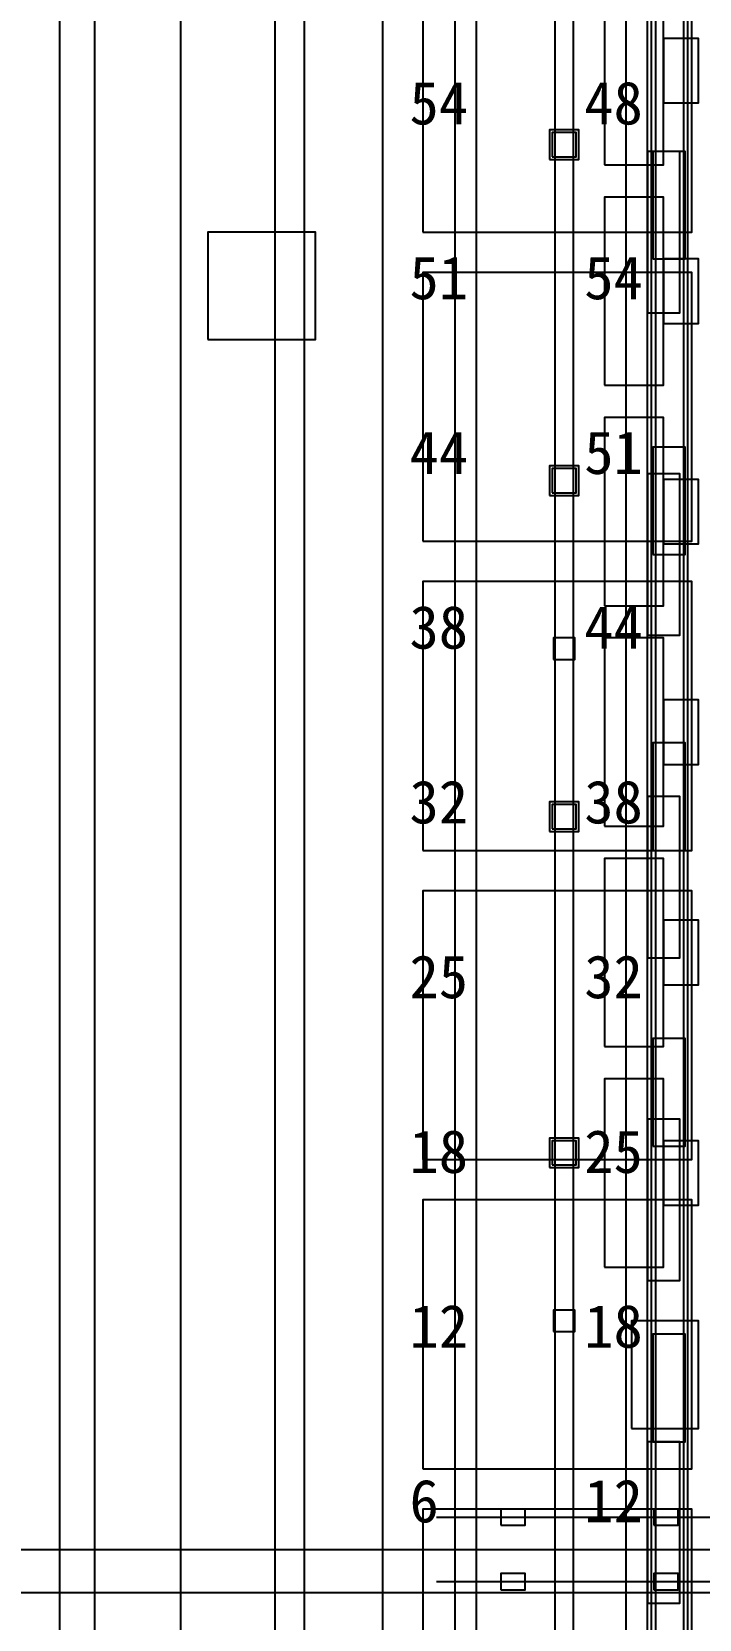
# Model space of a CAD drawing. Header units: metres. Extents: x -1640 to 1560, y -268 to 2338.
# Drawn here: x 3.5 to 28.3, y 963.4 to 1022.5 of the extents above; entities that cross this region are included whole.
import ezdxf

# ---------------------------------------------------------------- set-up
doc = ezdxf.new("R2010")
doc.units = ezdxf.units.M
for name, color, linetype in [('1F_PUMP', 2, 'Continuous'), ('1F_STRUCT_COLUMN', 8, 'Continuous'), ('1F_ZONE', 3, 'Continuous'), ('2F_CSF_LATERAL_RACK_CONCEPT', 9, 'Continuous'), ('2F_RFG', 5, 'Continuous'), ('2F_STRUCT_COLUMN', 8, 'Continuous'), ('2F_ZONE', 3, 'Continuous'), ('3F_CLEANROOM_OVERHEAD_PIPE_DUCT_CONCEPT', 9, 'Continuous'), ('3F_DIFF', 4, 'Continuous'), ('3F_EHS_EGRESS_DIST_M', 2, 'Continuous'), ('3F_OHT', 9, 'Continuous'), ('3F_OHTV', 1, 'Continuous'), ('3F_STK', 3, 'Continuous'), ('3F_STRUCT_COLUMN', 8, 'Continuous'), ('3F_ZONE', 3, 'Continuous'), ('4F_FFU', 1, 'Continuous'), ('4F_STRUCT_PLENUM_TRUSS_CONCEPT', 9, 'Continuous'), ('4F_ZONE', 3, 'Continuous'), ('5F_PUMP', 2, 'Continuous'), ('5F_STRUCT_COLUMN', 8, 'Continuous'), ('5F_ZONE', 3, 'Continuous'), ('6F_CSF_LATERAL_RACK_CONCEPT', 9, 'Continuous'), ('6F_RFG', 5, 'Continuous'), ('6F_STRUCT_COLUMN', 8, 'Continuous'), ('6F_ZONE', 3, 'Continuous'), ('7F_CLEANROOM_OVERHEAD_PIPE_DUCT_CONCEPT', 9, 'Continuous'), ('7F_DIFF', 4, 'Continuous'), ('7F_EHS_EGRESS_DIST_M', 2, 'Continuous'), ('7F_OHT', 9, 'Continuous'), ('7F_OHTV', 1, 'Continuous'), ('7F_STK', 3, 'Continuous'), ('7F_STRUCT_COLUMN', 8, 'Continuous'), ('7F_ZONE', 3, 'Continuous'), ('8F_FFU', 1, 'Continuous'), ('8F_STRUCT_PLENUM_TRUSS_CONCEPT', 9, 'Continuous'), ('8F_ZONE', 3, 'Continuous'), ('_SUPPORT', 4, 'Continuous'), ('UTIL_CHW.R_CONCEPT', 2, 'Continuous'), ('UTIL_CHW.S_CONCEPT', 1, 'Continuous'), ('UTIL_ELEC.LV_CONCEPT', 2, 'Continuous'), ('UTIL_GAS.BULK_CONCEPT', 2, 'Continuous'), ('UTIL_PCW.R_CONCEPT', 1, 'Continuous'), ('UTIL_PCW.S_CONCEPT', 6, 'Continuous'), ('UTIL_UPW.R_CONCEPT', 2, 'Continuous'), ('UTIL_UPW.S_CONCEPT', 1, 'Continuous')]:
    doc.layers.add(name, color=color, linetype=linetype)

msp = doc.modelspace()

# ---------------------------------------------------------------- linework, layer by layer
at = {"layer": '1F_PUMP'}
for points in [[(26.55, 1014), (27.75, 1014), (27.75, 1018), (26.55, 1018)], [(26.55, 1003), (27.75, 1003), (27.75, 1007), (26.55, 1007)], [(26.55, 992), (27.75, 992), (27.75, 996), (26.55, 996)], [(26.55, 981), (27.75, 981), (27.75, 985), (26.55, 985)], [(26.55, 970), (27.75, 970), (27.75, 974), (26.55, 974)]]:
    msp.add_lwpolyline(points, close=True, dxfattribs=at)
at = {"layer": '1F_STRUCT_COLUMN'}
for points in [[(22.7, 1017.7), (23.8, 1017.7), (23.8, 1018.8), (22.7, 1018.8)], [(22.7, 1005.2), (23.8, 1005.2), (23.8, 1006.3), (22.7, 1006.3)], [(22.7, 992.7), (23.8, 992.7), (23.8, 993.8), (22.7, 993.8)], [(22.7, 980.2), (23.8, 980.2), (23.8, 981.3), (22.7, 981.3)]]:
    msp.add_lwpolyline(points, close=True, dxfattribs=at)
at = {"layer": '1F_ZONE'}
msp.add_lwpolyline([(16.5, 887), (290, 887), (290, 1045), (16.5, 1045)], close=True, dxfattribs=at)
at = {"layer": '2F_CSF_LATERAL_RACK_CONCEPT'}
msp.add_lwpolyline([(25.55, 891), (26.35, 891), (26.35, 1041), (25.55, 1041)], close=True, dxfattribs=at)
at = {"layer": '2F_RFG'}
for points in [[(26.35, 1012), (27.55, 1012), (27.55, 1018), (26.35, 1018)], [(26.35, 1000), (27.55, 1000), (27.55, 1006), (26.35, 1006)], [(26.35, 988), (27.55, 988), (27.55, 994), (26.35, 994)], [(26.35, 976), (27.55, 976), (27.55, 982), (26.35, 982)], [(26.35, 964), (27.55, 964), (27.55, 970), (26.35, 970)]]:
    msp.add_lwpolyline(points, close=True, dxfattribs=at)
at = {"layer": '2F_STRUCT_COLUMN'}
for points in [[(22.8, 1017.8), (23.7, 1017.8), (23.7, 1018.7), (22.8, 1018.7)], [(22.8, 1005.3), (23.7, 1005.3), (23.7, 1006.2), (22.8, 1006.2)], [(22.8, 992.8), (23.7, 992.8), (23.7, 993.7), (22.8, 993.7)], [(22.8, 980.3), (23.7, 980.3), (23.7, 981.2), (22.8, 981.2)]]:
    msp.add_lwpolyline(points, close=True, dxfattribs=at)
at = {"layer": '2F_ZONE'}
msp.add_lwpolyline([(16.5, 887), (290, 887), (290, 1045), (16.5, 1045)], close=True, dxfattribs=at)
at = {"layer": '3F_CLEANROOM_OVERHEAD_PIPE_DUCT_CONCEPT'}
msp.add_lwpolyline([(26.65, 890), (27.85, 890), (27.85, 1042), (26.65, 1042)], close=True, dxfattribs=at)
at = {"layer": '3F_DIFF'}
for points in [[(24.75, 1017.5), (26.95, 1017.5), (26.95, 1024.5), (24.75, 1024.5)], [(26.95, 1019.8), (28.25, 1019.8), (28.25, 1022.2), (26.95, 1022.2)], [(24.75, 1009.3), (26.95, 1009.3), (26.95, 1016.3), (24.75, 1016.3)], [(26.95, 1011.6), (28.25, 1011.6), (28.25, 1014), (26.95, 1014)], [(24.75, 1001.1), (26.95, 1001.1), (26.95, 1008.1), (24.75, 1008.1)], [(26.95, 1003.4), (28.25, 1003.4), (28.25, 1005.8), (26.95, 1005.8)], [(24.75, 992.9), (26.95, 992.9), (26.95, 999.9), (24.75, 999.9)], [(26.95, 995.2), (28.25, 995.2), (28.25, 997.6), (26.95, 997.6)], [(24.75, 984.7), (26.95, 984.7), (26.95, 991.7), (24.75, 991.7)], [(26.95, 987), (28.25, 987), (28.25, 989.4), (26.95, 989.4)], [(24.75, 976.5), (26.95, 976.5), (26.95, 983.5), (24.75, 983.5)], [(26.95, 978.8), (28.25, 978.8), (28.25, 981.2), (26.95, 981.2)]]:
    msp.add_lwpolyline(points, close=True, dxfattribs=at)
at = {"layer": '3F_OHT'}
for p, q in [((18.5, 967.2), (288, 967.2)), ((18.5, 964.8), (288, 964.8))]:
    msp.add_line(p, q, dxfattribs=at)
at = {"layer": '3F_OHTV'}
for points in [[(20.9, 966.9), (21.8, 966.9), (21.8, 967.5), (20.9, 967.5)], [(26.59, 966.9), (27.49, 966.9), (27.49, 967.5), (26.59, 967.5)], [(20.9, 964.5), (21.8, 964.5), (21.8, 965.1), (20.9, 965.1)], [(26.59, 964.5), (27.49, 964.5), (27.49, 965.1), (26.59, 965.1)]]:
    msp.add_lwpolyline(points, close=True, dxfattribs=at)
at = {"layer": '3F_STK'}
msp.add_lwpolyline([(25.75, 970.5), (28.25, 970.5), (28.25, 974.5), (25.75, 974.5)], close=True, dxfattribs=at)
at = {"layer": '3F_STRUCT_COLUMN'}
for points in [[(22.85, 999.1), (23.65, 999.1), (23.65, 999.9), (22.85, 999.9)], [(22.85, 974.1), (23.65, 974.1), (23.65, 974.9), (22.85, 974.9)]]:
    msp.add_lwpolyline(points, close=True, dxfattribs=at)
at = {"layer": '3F_ZONE'}
msp.add_lwpolyline([(16.5, 887), (290, 887), (290, 1045), (16.5, 1045)], close=True, dxfattribs=at)
at = {"layer": '4F_FFU'}
for points in [[(18, 1015), (28, 1015), (28, 1025), (18, 1025)], [(18, 1003.5), (28, 1003.5), (28, 1013.5), (18, 1013.5)], [(18, 992), (28, 992), (28, 1002), (18, 1002)], [(18, 980.5), (28, 980.5), (28, 990.5), (18, 990.5)], [(18, 969), (28, 969), (28, 979), (18, 979)], [(18, 957.5), (28, 957.5), (28, 967.5), (18, 967.5)]]:
    msp.add_lwpolyline(points, close=True, dxfattribs=at)
at = {"layer": '4F_STRUCT_PLENUM_TRUSS_CONCEPT'}
msp.add_lwpolyline([(22.9, 887), (23.6, 887), (23.6, 1045), (22.9, 1045)], close=True, dxfattribs=at)
at = {"layer": '4F_ZONE'}
msp.add_lwpolyline([(16.5, 887), (290, 887), (290, 1045), (16.5, 1045)], close=True, dxfattribs=at)
at = {"layer": '5F_PUMP'}
for points in [[(26.55, 1014), (27.75, 1014), (27.75, 1018), (26.55, 1018)], [(26.55, 1003), (27.75, 1003), (27.75, 1007), (26.55, 1007)], [(26.55, 992), (27.75, 992), (27.75, 996), (26.55, 996)], [(26.55, 981), (27.75, 981), (27.75, 985), (26.55, 985)], [(26.55, 970), (27.75, 970), (27.75, 974), (26.55, 974)]]:
    msp.add_lwpolyline(points, close=True, dxfattribs=at)
at = {"layer": '5F_STRUCT_COLUMN'}
for points in [[(22.7, 1017.7), (23.8, 1017.7), (23.8, 1018.8), (22.7, 1018.8)], [(22.7, 1005.2), (23.8, 1005.2), (23.8, 1006.3), (22.7, 1006.3)], [(22.7, 992.7), (23.8, 992.7), (23.8, 993.8), (22.7, 993.8)], [(22.7, 980.2), (23.8, 980.2), (23.8, 981.3), (22.7, 981.3)]]:
    msp.add_lwpolyline(points, close=True, dxfattribs=at)
at = {"layer": '5F_ZONE'}
msp.add_lwpolyline([(16.5, 887), (290, 887), (290, 1045), (16.5, 1045)], close=True, dxfattribs=at)
at = {"layer": '6F_CSF_LATERAL_RACK_CONCEPT'}
msp.add_lwpolyline([(25.55, 891), (26.35, 891), (26.35, 1041), (25.55, 1041)], close=True, dxfattribs=at)
at = {"layer": '6F_RFG'}
for points in [[(26.35, 1012), (27.55, 1012), (27.55, 1018), (26.35, 1018)], [(26.35, 1000), (27.55, 1000), (27.55, 1006), (26.35, 1006)], [(26.35, 988), (27.55, 988), (27.55, 994), (26.35, 994)], [(26.35, 976), (27.55, 976), (27.55, 982), (26.35, 982)], [(26.35, 964), (27.55, 964), (27.55, 970), (26.35, 970)]]:
    msp.add_lwpolyline(points, close=True, dxfattribs=at)
at = {"layer": '6F_STRUCT_COLUMN'}
for points in [[(22.8, 1017.8), (23.7, 1017.8), (23.7, 1018.7), (22.8, 1018.7)], [(22.8, 1005.3), (23.7, 1005.3), (23.7, 1006.2), (22.8, 1006.2)], [(22.8, 992.8), (23.7, 992.8), (23.7, 993.7), (22.8, 993.7)], [(22.8, 980.3), (23.7, 980.3), (23.7, 981.2), (22.8, 981.2)]]:
    msp.add_lwpolyline(points, close=True, dxfattribs=at)
at = {"layer": '6F_ZONE'}
msp.add_lwpolyline([(16.5, 887), (290, 887), (290, 1045), (16.5, 1045)], close=True, dxfattribs=at)
at = {"layer": '7F_CLEANROOM_OVERHEAD_PIPE_DUCT_CONCEPT'}
msp.add_lwpolyline([(26.65, 890), (27.85, 890), (27.85, 1042), (26.65, 1042)], close=True, dxfattribs=at)
at = {"layer": '7F_DIFF'}
for points in [[(24.75, 1017.5), (26.95, 1017.5), (26.95, 1024.5), (24.75, 1024.5)], [(26.95, 1019.8), (28.25, 1019.8), (28.25, 1022.2), (26.95, 1022.2)], [(24.75, 1009.3), (26.95, 1009.3), (26.95, 1016.3), (24.75, 1016.3)], [(26.95, 1011.6), (28.25, 1011.6), (28.25, 1014), (26.95, 1014)], [(24.75, 1001.1), (26.95, 1001.1), (26.95, 1008.1), (24.75, 1008.1)], [(26.95, 1003.4), (28.25, 1003.4), (28.25, 1005.8), (26.95, 1005.8)], [(24.75, 992.9), (26.95, 992.9), (26.95, 999.9), (24.75, 999.9)], [(26.95, 995.2), (28.25, 995.2), (28.25, 997.6), (26.95, 997.6)], [(24.75, 984.7), (26.95, 984.7), (26.95, 991.7), (24.75, 991.7)], [(26.95, 987), (28.25, 987), (28.25, 989.4), (26.95, 989.4)], [(24.75, 976.5), (26.95, 976.5), (26.95, 983.5), (24.75, 983.5)], [(26.95, 978.8), (28.25, 978.8), (28.25, 981.2), (26.95, 981.2)]]:
    msp.add_lwpolyline(points, close=True, dxfattribs=at)
at = {"layer": '7F_OHT'}
for p, q in [((18.5, 967.2), (288, 967.2)), ((18.5, 964.8), (288, 964.8))]:
    msp.add_line(p, q, dxfattribs=at)
at = {"layer": '7F_OHTV'}
for points in [[(20.9, 966.9), (21.8, 966.9), (21.8, 967.5), (20.9, 967.5)], [(26.59, 966.9), (27.49, 966.9), (27.49, 967.5), (26.59, 967.5)], [(20.9, 964.5), (21.8, 964.5), (21.8, 965.1), (20.9, 965.1)], [(26.59, 964.5), (27.49, 964.5), (27.49, 965.1), (26.59, 965.1)]]:
    msp.add_lwpolyline(points, close=True, dxfattribs=at)
at = {"layer": '7F_STK'}
msp.add_lwpolyline([(25.75, 970.5), (28.25, 970.5), (28.25, 974.5), (25.75, 974.5)], close=True, dxfattribs=at)
at = {"layer": '7F_STRUCT_COLUMN'}
for points in [[(22.85, 999.1), (23.65, 999.1), (23.65, 999.9), (22.85, 999.9)], [(22.85, 974.1), (23.65, 974.1), (23.65, 974.9), (22.85, 974.9)]]:
    msp.add_lwpolyline(points, close=True, dxfattribs=at)
at = {"layer": '7F_ZONE'}
msp.add_lwpolyline([(16.5, 887), (290, 887), (290, 1045), (16.5, 1045)], close=True, dxfattribs=at)
at = {"layer": '8F_FFU'}
for points in [[(18, 1015), (28, 1015), (28, 1025), (18, 1025)], [(18, 1003.5), (28, 1003.5), (28, 1013.5), (18, 1013.5)], [(18, 992), (28, 992), (28, 1002), (18, 1002)], [(18, 980.5), (28, 980.5), (28, 990.5), (18, 990.5)], [(18, 969), (28, 969), (28, 979), (18, 979)], [(18, 957.5), (28, 957.5), (28, 967.5), (18, 967.5)]]:
    msp.add_lwpolyline(points, close=True, dxfattribs=at)
at = {"layer": '8F_STRUCT_PLENUM_TRUSS_CONCEPT'}
msp.add_lwpolyline([(22.9, 887), (23.6, 887), (23.6, 1045), (22.9, 1045)], close=True, dxfattribs=at)
at = {"layer": '8F_ZONE'}
msp.add_lwpolyline([(16.5, 887), (290, 887), (290, 1045), (16.5, 1045)], close=True, dxfattribs=at)
at = {"layer": '_SUPPORT'}
msp.add_lwpolyline([(10, 1011), (14, 1011), (14, 1015), (10, 1015)], close=True, dxfattribs=at)
at = {"layer": 'UTIL_CHW.R_CONCEPT'}
msp.add_line((5.8, 885.3), (5.8, 1049.3), dxfattribs=at)
msp.add_line((5.8, 885.3), (5.8, 1049.3), dxfattribs=at)
at = {"layer": 'UTIL_CHW.S_CONCEPT'}
msp.add_line((4.5, 884), (4.5, 1048), dxfattribs=at)
msp.add_line((4.5, 884), (4.5, 1048), dxfattribs=at)
at = {"layer": 'UTIL_ELEC.LV_CONCEPT'}
msp.add_line((9, 892.7), (9, 1053.3), dxfattribs=at)
msp.add_line((9, 892.7), (9, 1053.3), dxfattribs=at)
at = {"layer": 'UTIL_GAS.BULK_CONCEPT'}
msp.add_line((-277.35, 966), (286.35, 966), dxfattribs=at)
msp.add_line((-277.35, 966), (286.35, 966), dxfattribs=at)
at = {"layer": 'UTIL_PCW.R_CONCEPT'}
for p, q in [((27.7, 962.6), (27.7, 1057.9)), ((27.7, 962.6), (27.7, 1057.9)), ((19.995, 892.77), (19.995, 1039.22)), ((19.995, 892.77), (19.995, 1039.22)), ((-277.4, 964.4), (286.4, 964.4)), ((-277.4, 964.4), (286.4, 964.4))]:
    msp.add_line(p, q, dxfattribs=at)
at = {"layer": 'UTIL_PCW.S_CONCEPT'}
for p, q in [((26.5, 962.6), (26.5, 1057.9)), ((26.5, 962.6), (26.5, 1057.9)), ((19.195, 892.77), (19.195, 1039.22)), ((19.195, 892.77), (19.195, 1039.22))]:
    msp.add_line(p, q, dxfattribs=at)
at = {"layer": 'UTIL_UPW.R_CONCEPT'}
msp.add_line((13.6, 894.7), (13.6, 1051.8), dxfattribs=at)
msp.add_line((13.6, 894.7), (13.6, 1051.8), dxfattribs=at)
at = {"layer": 'UTIL_UPW.S_CONCEPT'}
msp.add_line((12.5, 894.7), (12.5, 1051.8), dxfattribs=at)
msp.add_line((12.5, 894.7), (12.5, 1051.8), dxfattribs=at)

# ---------------------------------------------------------------- texts
at = {"layer": '3F_EHS_EGRESS_DIST_M'}
for s, p in [('54', (17.5, 1019)), ('48', (24, 1019)), ('51', (17.5, 1012.5)), ('54', (24, 1012.5)), ('44', (17.5, 1006)), ('51', (24, 1006)), ('38', (17.5, 999.5)), ('44', (24, 999.5)), ('32', (17.5, 993)), ('38', (24, 993)), ('25', (17.5, 986.5)), ('32', (24, 986.5)), ('18', (17.5, 980)), ('25', (24, 980)), ('12', (17.5, 973.5)), ('18', (24, 973.5)), ('6', (17.5, 967)), ('12', (24, 967))]:
    msp.add_text(s, height=1.6, dxfattribs=at).set_placement(p)
at = {"layer": '7F_EHS_EGRESS_DIST_M'}
for s, p in [('54', (17.5, 1019)), ('48', (24, 1019)), ('51', (17.5, 1012.5)), ('54', (24, 1012.5)), ('44', (17.5, 1006)), ('51', (24, 1006)), ('38', (17.5, 999.5)), ('44', (24, 999.5)), ('32', (17.5, 993)), ('38', (24, 993)), ('25', (17.5, 986.5)), ('32', (24, 986.5)), ('18', (17.5, 980)), ('25', (24, 980)), ('12', (17.5, 973.5)), ('18', (24, 973.5)), ('6', (17.5, 967)), ('12', (24, 967))]:
    msp.add_text(s, height=1.6, dxfattribs=at).set_placement(p)

doc.saveas('drawing.dxf')
